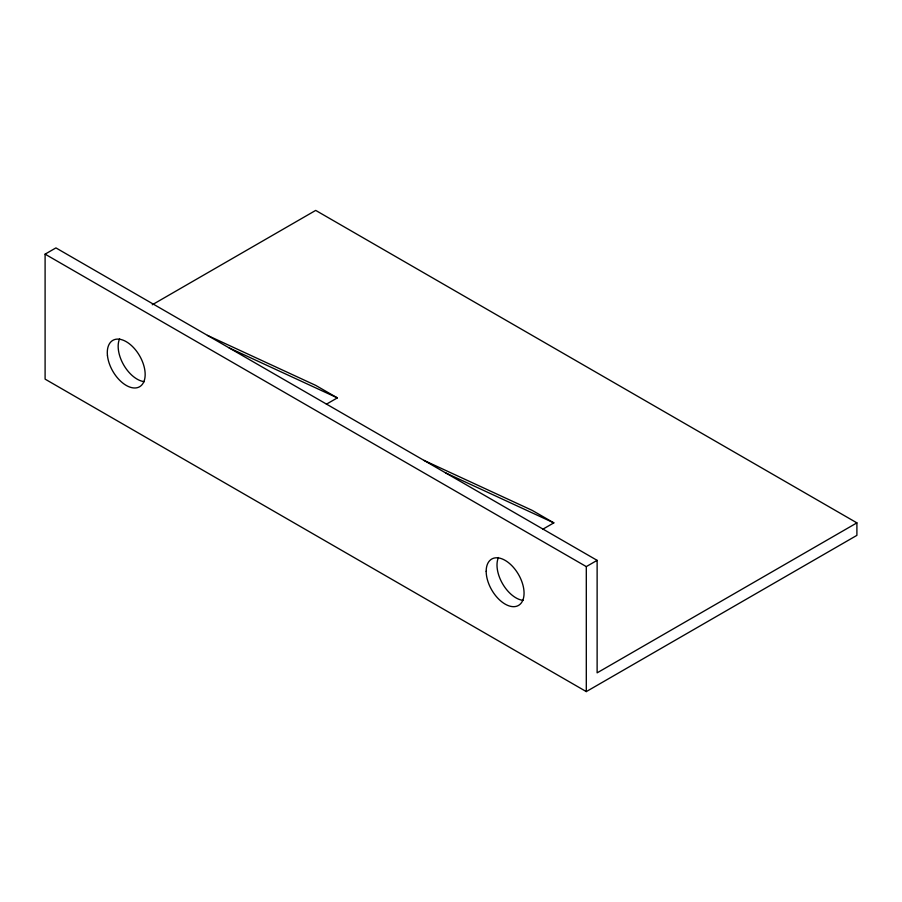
<?xml version="1.0" encoding="UTF-8"?>
<svg xmlns="http://www.w3.org/2000/svg" width="902" height="902" viewBox="0 0 902 902"><rect width="100%" height="100%" fill="white"/><g stroke="black" fill="none" stroke-linecap="round" stroke-linejoin="round"><path stroke-width="1.35" d="M45.1 254.15L55.924 247.903L597.124 560.356L597.124 672.847L856.9 522.867L856.9 535.36L586.3 691.597L45.1 379.133L45.1 254.15L586.3 566.603L597.124 560.356M152.269 304.763L315.7 210.403L856.9 522.867M326.4 404.197L337.348 397.883L315.7 385.38L207.46 335.386M542.88 529.181L553.828 522.867L532.18 510.363L423.94 460.37M229.108 347.89L337.348 397.883M445.588 472.873L553.828 522.867M586.3 566.603L586.3 691.597M523.194 600.371A26.789 15.469 60 0 1 502.549 583.718A26.789 15.469 60 0 1 498.445 557.504M144.365 381.659A26.789 15.469 60 0 1 123.721 365.006A26.789 15.469 60 0 1 119.594 338.802M486.178 571.293A26.789 15.469 60 0 0 514.591 606.64A26.789 15.469 60 0 0 514.591 568.756A26.789 15.469 60 0 0 486.178 571.293M107.451 355.568A26.789 15.469 60 0 0 137.769 387.544A26.789 15.469 60 0 0 133.462 347.507A26.789 15.469 60 0 0 107.451 355.568"/></g></svg>
